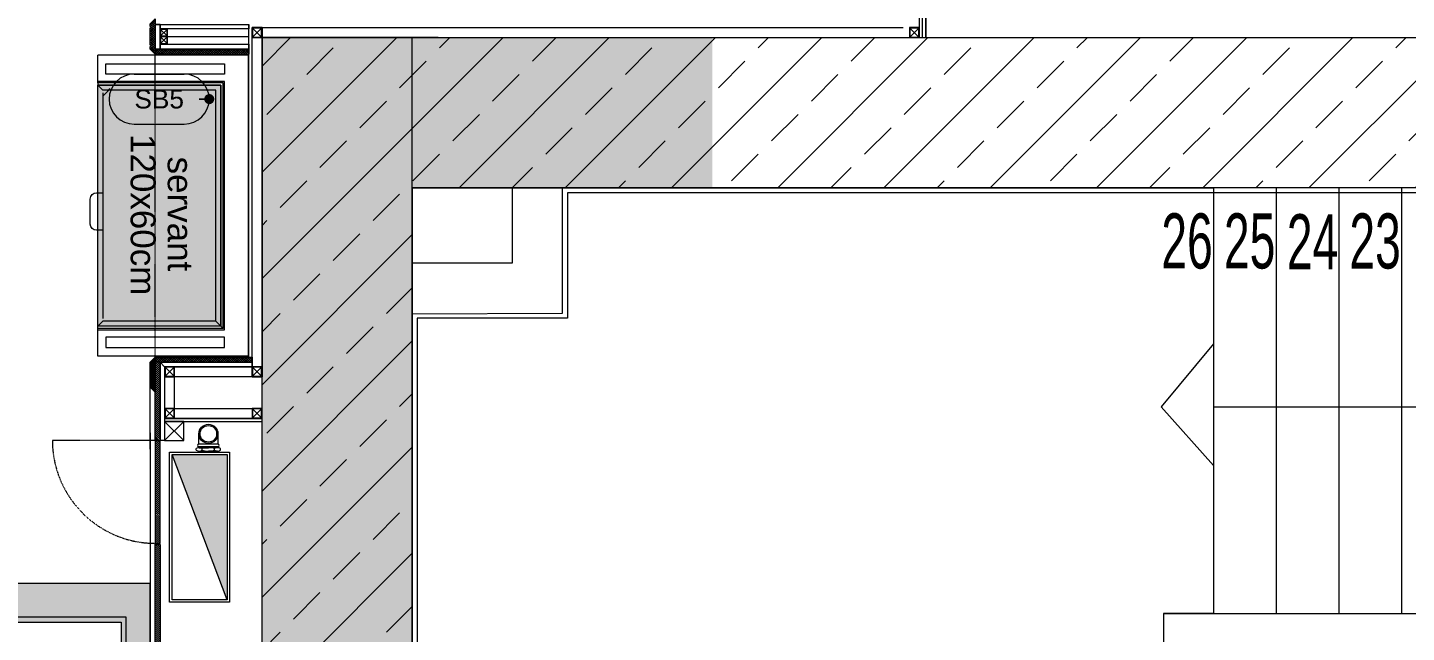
# Model space of a CAD drawing. Header units: millimetres. Extents: x 29001 to 40804, y -8833 to -5892.
# Drawn here: x 30489 to 31040, y -7583 to -7341 of the extents above; entities that cross this region are included whole.
import ezdxf
from ezdxf import colors
from ezdxf.entities.mleader import LeaderData, LeaderLine
from ezdxf.enums import TextEntityAlignment as Align
from ezdxf.math import Vec2, Vec3

# ---------------------------------------------------------------- set-up
doc = ezdxf.new("R2010")
doc.units = ezdxf.units.MM
doc.linetypes.add('( Hidden )', pattern=[0.375, 0.25, -0.125])
doc.linetypes.add('DOT', pattern=[3.002, 0.002, -3])
doc.layers.get('0').update_dxf_attribs({"lineweight": 0})
for name, color, linetype, lineweight in [('anahtar', 9, 'Continuous', 0), ('BRK', 9, 'Continuous', 0), ('mutfak-soğuk oda panel', 1, 'Continuous', 0), ('xxx_Auto_Duvar_Alcipan', 50, 'Continuous', 0), ('xxx_Auto_Duvar_Duvar Plan Kesit', 7, 'Continuous', 0), ('xxx_Auto_Duvar_Yesil Alcipan', 93, 'Continuous', 0), ('xxx_Auto_Kaplama_Ahşap', 34, 'Continuous', 0), ('xxx_Auto_Kaplama_Ahşap Tarama', 16, 'Continuous', 0), ('xxx_Auto_Kaplama_Mermer', 23, 'Continuous', 0), ('xxx_Auto_Kaplama_Mermer Tarama', 45, 'Continuous', 0), ('xxx_Auto_Kaplama_Mermer Tarama @ 1', 45, 'Continuous', 0), ('xxx_Auto_Konstruksiyon_Metal', 141, 'Continuous', 0), ('xxx_Auto_Tefris_Silik', 252, 'Continuous', 0), ('xxx_Auto_Yardimci_Isaret Genel', 51, 'Continuous', 0), ('xxx_Auto_Yardimci_Yazi', 7, 'Continuous', 0), ('Y_BA KOLON', 1, 'Continuous', 0), ('Y_BA TARAMA', 252, 'Continuous', 0), ('Y_DUVAR GB', 4, 'Continuous', 0), ('Y_SIVA', 30, 'Continuous', 0), ('Y_YANGIN DOLAPLARI', 2, 'Continuous', 0)]:
    doc.layers.add(name, color=color, linetype=linetype, lineweight=lineweight)
doc.styles.add('AUTOBAN', font='')
doc.styles.add('GENERATED_STYLE_2', font='arial.ttf')
doc.styles.get("Standard").update_dxf_attribs({"font": 'arial.ttf'})
doc.styles.get('AUTOBAN').set_extended_font_data('Helvetica Normal Tr')
pattern_1 = [(314.9999999999999, (-27449.53079483815, 49351.81522887171), (0.3999999993287875, 0.3999999993287873), [])]
pattern_2 = [(314.9999999999999, (-27449.53083559517, 49434.22217337674), (0.3999999993287875, 0.3999999993287873), [])]

# ---------------------------------------------------------------- blocks, each defined once
blk = doc.blocks.new('40x40 kutu profil')
at = {"layer": 'xxx_Auto_Konstruksiyon_Metal'}
for points in [[(-1674.766499127648, -595.9791771475041), (-1674.766499127648, -599.9791771475041), (-1670.766499127648, -599.9791771475041), (-1670.766499127648, -595.9791771475041), (-1674.766499127648, -595.9791771475041)], [(-1670.966499127648, -596.1791771475039), (-1674.566499127649, -599.7791771475042)], [(-1674.566499127649, -596.1791771475039), (-1670.966499127648, -599.7791771475042)]]:
    blk.add_lwpolyline(points, dxfattribs=at)
blk.add_lwpolyline([(-1674.566499127649, -596.1791771475039), (-1674.566499127649, -599.7791771475042), (-1670.966499127648, -599.7791771475042), (-1670.966499127648, -596.1791771475039)], close=True, dxfattribs=at)
blk = doc.blocks.new('xxxc')
at = {"layer": 'xxx_Auto_Kaplama_Ahşap Tarama'}
h = blk.add_hatch(dxfattribs=at)
h.set_pattern_fill('JIS_WOOD', color=256, scale=0.5)
h.set_pattern_definition([(45, (-28082.08726622241, 50910.67146016832), (-0.2499999995804921, 0.2499999995804921), [])])
h.paths.add_polyline_path([(-1.500032133881177, -2.949728857369337), (-2.000028638205549, -2.949737011767866), (-2.000044947002607, -1.949737011898833), (-8.106059249257669e-05, 0.02512098347506253), (-4.402677586767823e-05, -13.9497134686826), (-2.00006941663014, -11.94962284174835), (-2.000053107833082, -10.94962284187932), (-1.500053107894928, -10.94963099627785), (-1.500044954031182, -10.44966371425107), (-2.000060423190007, -10.44965555960516), (-1.999946257346892, -3.4493999119004), (-1.500020484141714, -3.449712542140333)])
at = {"layer": 'xxx_Auto_Kaplama_Ahşap', "linetype": 'Continuous', "elevation": -1.552922608372143e-05}
blk.add_lwpolyline([(-2.742397555266507e-05, -3.092060069320723e-05), (-1.999994806119503, -2.000063537932874), (-1.999978497322445, -3.000063537801907), (-1.499978497380653, -3.000055383403378), (-1.49997034325861, -3.500039068174374), (-1.999892551033554, -3.499614798180119), (-2.005833566861838, -10.4999819906734), (-1.499994813148078, -10.49999024029967), (-1.500002967008186, -10.99995752231189), (-2.000002966949978, -10.99994936791336), (-2.000019275747036, -11.99994936778239), (-5.189360308577307e-05, -13.99998198511457)], close=True, dxfattribs=at)
blk.add_lwpolyline([(-2.742397555266507e-05, -3.092060069320723e-05), (-1.999994806119503, -2.000063537932874), (-1.999978497322445, -3.000063537801907), (-1.499978497380653, -3.000055383403378), (-1.49997034325861, -3.500039068174374), (-1.999892551033554, -3.499614798180119), (-2.005833566861838, -10.4999819906734), (-1.499994813148078, -10.49999024029967), (-1.500002967008186, -10.99995752231189), (-2.000002966949978, -10.99994936791336), (-2.000019275747036, -11.99994936778239), (-5.189360308577307e-05, -13.99998198511457)], close=True, dxfattribs=at)
at = {"layer": 'xxx_Auto_Kaplama_Ahşap', "linetype": 'Continuous'}
blk.add_lwpolyline([(-3.091963662882335e-05, -12.99986953275948), (-3.091959297307767e-05, -3.092060069320723e-05), (-1.999998301736923, -2.000063537932874), (-1.999981992939865, -3.000063537801907), (-1.499981992998073, -3.000055383403378), (-1.499973838861479, -3.500039068174374), (-1.999896046650974, -3.499614798180119), (-2.004273749520507, -10.49998201611743)], dxfattribs=at)
blk.add_lwpolyline([(-3.091963662882335e-05, -12.99986953275948), (-3.091959297307767e-05, -3.092060069320723e-05), (-1.999998301736923, -2.000063537932874), (-1.999981992939865, -3.000063537801907), (-1.499981992998073, -3.000055383403378), (-1.499973838861479, -3.500039068174374), (-1.999896046650974, -3.499614798180119), (-2.004273749520507, -10.49998201611743)], dxfattribs=at)
at = {"layer": 'xxx_Auto_Kaplama_Ahşap', "linetype": 'Continuous', "elevation": -1.552922608372143e-05}
blk.add_lwpolyline([(2.621429666760378e-05, -2.50000018911669), (6.114107236498967e-06, -14.00003999471664)], dxfattribs=at)
blk.add_lwpolyline([(2.621429666760378e-05, -2.50000018911669), (6.114107236498967e-06, -14.00003999471664)], dxfattribs=at)
blk = doc.blocks.new('TÜM LAYOOUT')
at = {"lineweight": 0, "true_color": 0x454545}
h = blk.add_hatch(color=250, dxfattribs=at)
h.dxf.hatch_style = 1
h.paths.add_polyline_path([(1618.086473117975, -1083.449350680792), (1618.086473117975, -1023.449350870476), (1438.262785035186, -1023.449350870476), (1438.264510940906, -1583.44935239818), (1498.262785075291, -1583.449355378776), (1498.262785035127, -1083.449350870476)])
at = {"layer": 'anahtar', "lineweight": 0}
h = blk.add_hatch(dxfattribs=at)
h.set_pattern_fill('ANSI33', color=256, scale=120.0000000000525)
h.set_pattern_definition([(44.99999999999995, (-203248.1842199139, 42899.35287148305), (-21.21320343560571, 21.21320343560564), []), (44.99999999999995, (-203226.971016514, 42899.35287148305), (-21.21320343560571, 21.21320343560564), [15.00000000000652, -7.500000000003261])])
h.paths.add_polyline_path([(1438.262785035469, -1023.449350870309), (2318.262785035244, -1023.449350870309), (2318.262785035244, -1583.449350870658), (1808.262788096516, -1583.449355456214), (1808.262788096516, -1523.449355130018), (2258.262785035375, -1523.449350870578), (2258.262785035578, -1083.449349667222), (1498.262785035549, -1083.449350870273), (1498.262785075596, -1583.449355378842), (1438.264510941386, -1583.449352398187)])
at = {"layer": 'xxx_Auto_Kaplama_Ahşap'}
h = blk.add_hatch(dxfattribs=at)
h.set_pattern_fill('JIS_WOOD', color=256, scale=0.8, angle=-90.00000000000001)
h.set_pattern_definition(pattern_2)
h.paths.add_polyline_path([(1395.532731687341, -1153.069507459859), (1397.532422768778, -1153.069507459859), (1397.533642778901, -1169.018719932406), (1395.536964283659, -1169.035758130092)])
h.paths.add_polyline_path([(1397.533679585948, -1153.7283939224), (1397.533642778901, -1153.7283939224), (1397.533642778901, -1166.527728503599), (1397.533642778901, -1166.510690305906)])
h = blk.add_hatch(dxfattribs=at)
h.set_pattern_fill('JIS_WOOD', color=256, scale=0.8, angle=-90.00000000000001)
h.set_pattern_definition(pattern_2)
h.paths.add_polyline_path([(1395.533951697464, -1184.327051165077), (1397.533642778901, -1184.327051165077), (1397.533642778901, -1169.0357581301), (1395.536964283659, -1169.018719932406)])
h.paths.add_polyline_path([(1397.533679585948, -1184.327051165077), (1397.533642778901, -1184.327051165077), (1397.533642778901, -1171.527716583871), (1397.533642778901, -1171.544754781564)])
h = blk.add_hatch(dxfattribs=at)
h.set_pattern_fill('JIS_WOOD', color=256, scale=0.8, angle=-90.00000000000001)
h.set_pattern_definition(pattern_1)
h.paths.add_polyline_path([(1395.53399245449, -1184.527043682567), (1397.533683535934, -1184.527043682567), (1397.532171901374, -1225.430519667621), (1395.535482890002, -1225.430519685055)])
h.paths.add_polyline_path([(1397.533720342981, -1184.527043682567), (1397.533639295114, -1184.527043682567), (1397.53376689271, -1225.430522170827), (1397.533821649653, -1225.430522170827)])
h = blk.add_hatch(dxfattribs=at)
h.set_pattern_fill('JIS_WOOD', color=256, scale=0.8, angle=-90.00000000000001)
h.set_pattern_definition(pattern_1)
h.paths.add_polyline_path([(1395.53399245449, -1266.733995670103), (1397.533683535934, -1266.733995670103), (1397.532171901374, -1225.830519685049), (1395.535482890002, -1225.830519667616)])
h.paths.add_polyline_path([(1397.533720342981, -1266.733995670103), (1397.533639295114, -1266.733996917348), (1397.53376689271, -1225.830518429088), (1397.533821649653, -1225.830517181843)])
at = {"layer": 'xxx_Auto_Kaplama_Ahşap Tarama', "linetype": 'Continuous'}
h = blk.add_hatch(dxfattribs=at)
h.set_pattern_fill('ANSI37', color=256, scale=0.2, angle=-180)
h.set_pattern_definition([(224.9999999999999, (-8399.771956242832, 14894.27168818469), (0.4490128060534575, -0.4490128060534578), []), (314.9999999999999, (-8399.771956242832, 14894.27168818469), (0.4490128060534578, 0.4490128060534575), [])])
h.paths.add_polyline_path([(1395.533975834223, -1030.010639860196), (1393.534008452079, -1028.010607242863), (1393.534024760876, -1027.010607242994), (1394.034024760818, -1027.010615397393), (1394.034032914955, -1026.510631712636), (1393.534110707165, -1026.511055982631), (1393.528169691337, -1019.510688790123), (1394.034008445065, -1019.510680540497), (1394.034000291191, -1019.010713258484), (1393.534000291249, -1019.010721412883), (1393.533983982452, -1018.010721413014), (1395.533951364596, -1016.010688795682)])
h = blk.add_hatch(dxfattribs=at)
h.set_pattern_fill('ANSI37', color=256, scale=0.2, angle=-270.0000000000001)
h.set_pattern_definition([(134.9999999999999, (17142.75118375498, 8779.295495641887), (-0.4490128060534579, -0.4490128060534574), []), (224.9999999999999, (17142.75118375498, 8779.295495641887), (0.4490128060534574, -0.4490128060534579), [])])
h.paths.add_polyline_path([(1433.013224233906, -1028.011154128532), (1433.013225317864, -1030.093978608939), (1395.533951364596, -1030.011055977072), (1395.533951364596, -1028.011174263144)])
h = blk.add_hatch(dxfattribs=at)
h.set_pattern_fill('ANSI37', color=256, scale=0.2, angle=-270.0000000000001)
h.set_pattern_definition([(134.9999999999999, (17143.08914497218, 8656.238505875017), (-0.4490128060534579, -0.4490128060534574), []), (224.9999999999999, (17143.08914497218, 8656.238505875017), (0.4490128060534574, -0.4490128060534579), [])])
h.paths.add_polyline_path([(1434.263220941117, -1151.068143905619), (1434.263220941117, -1153.076364770133), (1395.538944634376, -1153.068045161969), (1395.538944634376, -1151.068163448042)])
at = {"layer": 'Y_BA TARAMA', "true_color": 0x999999}
h = blk.add_hatch(dxfattribs=at)
h.set_pattern_fill('ANSI33', color=253, scale=120)
h.set_pattern_definition([(45, (-203248.1842198248, 42899.35287146353), (-21.21320343559642, 21.21320343559643), []), (45, (-203226.9710164249, 42899.35287146353), (-21.21320343559642, 21.21320343559643), [15, -7.5])])
h.paths.add_polyline_path([(1438.262785035186, -1023.449350870484), (2318.262785034603, -1023.449350870484), (2318.262785034553, -1583.449350870673), (1808.26278809589, -1583.4493554562), (1808.26278809589, -1523.449355129989), (2258.262785034553, -1523.449350870673), (2258.262785034836, -1083.449349667404), (1498.262785035127, -1083.449350870484), (1498.262785075283, -1583.449355378783), (1438.264510940906, -1583.449352398173)])
at = {"layer": 'Y_YANGIN DOLAPLARI', "lineweight": 0, "ltscale": 0.0002}
h = blk.add_hatch(color=256, dxfattribs=at)
h.set_gradient(color1=(255, 0, 0), color2=(255, 0, 0), tint=1, name='SPHERICAL')
h.paths.add_polyline_path([(1424.332702806991, -1247.949809949096), (1424.332702806991, -1189.949809950471), (1402.332702807544, -1189.949809950471)])
at = {"layer": 'anahtar', "lineweight": 0}
for p, q in [((1818.262785035586, -1083.449357025878), (1818.262785035586, -1253.449357025915)), ((1843.262785035673, -1083.449357025878), (1843.262785035673, -1253.449357025915)), ((1868.262785035549, -1083.449357025878), (1868.262785035549, -1253.449357025915)), ((1893.262785035637, -1083.449357025878), (1893.262785035637, -1253.449357025915)), ((1818.262785035586, -1145.693483052441), (1797.319302000993, -1170.953627725292)), ((1797.319302000993, -1170.953627725292), (1818.262785035586, -1194.367109762687)), ((1818.262785035586, -1170.949357025864), (2168.262785035768, -1170.949357025864)), ((1798.262785035564, -1253.449357025915), (2088.262785035651, -1253.449357025915)), ((1798.262785035564, -1253.449357025915), (1798.262785035564, -1315.449357025929))]:
    blk.add_line(p, q, dxfattribs=at)
blk.add_lwpolyline([(1438.262785035469, -1023.449350870309), (2318.262785035244, -1023.449350870309), (2318.262785035244, -1583.449350870658), (1808.262788096516, -1583.449355456214), (1808.262788096516, -1523.449355130018), (2258.262785035375, -1523.449350870578), (2258.262785035578, -1083.449349667222), (1498.262785035549, -1083.449350870273), (1498.262785075596, -1583.449355378842), (1438.264510941386, -1583.449352398187)], close=True, dxfattribs=at)
for points in [[(1808.262791160058, -1563.449356988807), (1498.262788139342, -1563.449356988807), (1498.262788139342, -1083.449360044811), (1818.262788099324, -1083.449360086728), (1818.262788077132, -1253.449360086765), (1798.262788099302, -1253.449360086765), (1798.262788099302, -1323.449360086852), (1868.262788099499, -1323.449360086735), (1868.262788099499, -1523.449360086917), (1808.262791160058, -1523.449356988232), (1808.262791160058, -1563.449356988807)], [(1498.26279427969, -1113.449371069597), (1538.262794279537, -1113.449371069597), (1538.262794279537, -1083.449371069568)], [(1498.26279427969, -1133.758405350484), (1558.262794279566, -1133.449371069531), (1558.262794279566, -1083.449371069568)], [(1753.262785075902, -1568.449355605102), (1753.262788120141, -1566.449355605175), (1806.26278809637, -1566.449355462013), (1806.26278809637, -1521.449355148943), (2256.262785035222, -1521.449350889518), (2256.262785035637, -1085.449349728362), (1560.262794279712, -1085.449371008399), (1560.262794279712, -1135.44937106967), (1500.262794237307, -1135.449371069779), (1500.262785117855, -1566.449355373748), (1553.262785070227, -1566.449355230608), (1553.262785075618, -1568.44935321105)]]:
    blk.add_lwpolyline(points, dxfattribs=at)
at = {"layer": 'BRK', "lineweight": 0}
blk.add_line((1498.2627850352, -1084.46454707635), (1498.2627850352, -1023.449350870476), dxfattribs=at)
at = {"layer": 'xxx_Auto_Duvar_Alcipan', "linetype": 'Continuous'}
for points in [[(1433.01322232313, -1151.068144070164), (1433.01322232313, -1151.068144070164), (1433.013223959686, -1018.1986743698), (1433.013223959686, -1018.1986743698)], [(1434.26322227978, -1152.518088775889), (1434.263220929392, -1153.119094360056), (1434.263222426562, -1019.44935100271)], [(1438.263222555135, -1019.44935100271), (1694.282865013782, -1019.449351002702)]]:
    blk.add_lwpolyline(points, dxfattribs=at)
at = {"layer": 'xxx_Auto_Duvar_Duvar Plan Kesit', "lineweight": 0}
blk.add_lwpolyline([(1618.086473117975, -1083.449350680799), (1498.262785035127, -1083.449350870476), (1498.262785075291, -1583.449355378776), (1438.264510940906, -1583.44935239818), (1438.262785035186, -1023.449350870476), (1618.086473117975, -1023.449350870476)], dxfattribs=at)
at = {"layer": 'xxx_Auto_Duvar_Yesil Alcipan', "linetype": 'Continuous'}
for p, q in [((1700.777951344673, -1023.449350870309), (1700.776347716695, -417.6104481705916)), ((1702.028104950426, -1023.449350870309), (1702.026347716695, -416.3604481705916)), ((1703.277616893574, -1023.449350870309), (1703.276347716695, -415.1104481705916))]:
    blk.add_line(p, q, dxfattribs=at)
for points in [[(1438.263196101841, -1173.32696359585), (1438.263196101841, -1170.827048027204)], [(1399.336874765431, -1175.527793886358), (1438.263253736695, -1175.527673916251)], [(1399.336878617905, -1176.777793886351), (1438.263257589162, -1176.777673916244)]]:
    blk.add_lwpolyline(points, dxfattribs=at)
at = {"layer": 'xxx_Auto_Kaplama_Ahşap', "linetype": 'Continuous'}
for points in [[(1395.533975834223, -1030.010639860196), (1393.534008452079, -1028.010607242863), (1393.534024760876, -1027.010607242994), (1394.034024760818, -1027.010615397393), (1394.034032914955, -1026.510631712636), (1393.534110707165, -1026.511055982631), (1393.528169691337, -1019.510688790123), (1394.034008445065, -1019.510680540497), (1394.034000291191, -1019.010713258484), (1393.534000291249, -1019.010721412883), (1393.533983982452, -1018.010721413014), (1395.533951364596, -1016.010688795682)], [(1433.013224233906, -1028.011154128532), (1433.013225317864, -1030.093978608939), (1395.533951364596, -1030.011055977072), (1395.533951364596, -1028.011174263144)], [(1397.534337368284, -1153.073713176219), (1399.33822149715, -1154.919017101929), (1399.33383590429, -1184.327051165077), (1397.535566683524, -1184.327051165077)], [(1397.534337529407, -1153.07780944969), (1434.263222278409, -1153.076364759918), (1434.263222278409, -1154.919017101929), (1399.332606693348, -1154.919017101929)], [(1399.33383590429, -1184.327051165077), (1407.072374877309, -1184.327051165077), (1407.072374877309, -1176.777770045752), (1399.33383590429, -1176.777770045752)], [(1395.533951697464, -1225.430519676338), (1397.533703093912, -1225.430519676338), (1397.533703093912, -1184.527043682567), (1395.533951697464, -1184.527043682567)], [(1395.533951697464, -1225.830519676332), (1397.533703093912, -1225.830519676332), (1397.533703093912, -1266.733995670103), (1395.533951697464, -1266.733995670103)]]:
    blk.add_lwpolyline(points, close=True, dxfattribs=at)
at = {"layer": 'xxx_Auto_Kaplama_Ahşap'}
for points in [[(1395.534023185814, -1028.011173698967), (1395.534110622877, -1018.195994440607), (1397.534136995764, -1018.195994440607), (1397.534049558693, -1028.011173698967)], [(1395.534113402951, -1028.011173698967), (1397.533964728042, -1028.011173698967), (1397.533961947967, -1018.195994439827), (1395.534110622877, -1018.195994439827)], [(1397.53396205937, -1018.196153462512), (1433.013223122645, -1018.196153708315), (1433.013224775885, -1020.01059690244), (1397.533963712609, -1020.010596656636)], [(1397.533964615221, -1026.011170296772), (1433.013229289241, -1026.011170542576), (1433.013229289241, -1028.011196915456), (1397.533964615221, -1028.011196669652)]]:
    blk.add_lwpolyline(points, close=True, dxfattribs=at)
at = {"layer": 'xxx_Auto_Kaplama_Ahşap', "linetype": 'Continuous'}
for points in [[(1433.013224775885, -1020.010554044452), (1397.533958355743, -1020.010573138209), (1397.533968843818, -1026.01117426313), (1433.013224775885, -1026.011174283313)], [(1397.534337368284, -1153.073713176219), (1397.533642778901, -1184.327051165077), (1395.533951697464, -1184.327051165077), (1395.538943847874, -1152.518088714933)], [(1407.072374877309, -1176.777778482116), (1399.33383590429, -1184.327051165077)], [(1399.336878617905, -1176.777793886351), (1407.072374877309, -1184.327051165077)]]:
    blk.add_lwpolyline(points, dxfattribs=at)
at = {"layer": 'xxx_Auto_Kaplama_Ahşap', "linetype": 'Continuous', "elevation": 3.105845216744285e-05}
blk.add_lwpolyline([(1434.263220941117, -1151.068143905619), (1434.263220941117, -1153.076364770133), (1395.538944634376, -1153.068045161969), (1395.538944634376, -1151.068163448042)], close=True, dxfattribs=at)
at = {"layer": 'xxx_Auto_Kaplama_Ahşap Tarama', "linetype": 'Continuous', "elevation": -1.552922608372143e-05}
for points in [[(1393.537148550822, -1187.838154401317), (1393.538975504413, -1153.068195192113)], [(1393.537010124928, -1181.327239458034), (1393.539861843543, -1371.453527752492)]]:
    blk.add_lwpolyline(points, dxfattribs=at)
at = {"layer": 'xxx_Auto_Konstruksiyon_Metal'}
for points in [[(1397.533963599788, -1020.010873700669), (1397.533963599788, -1023.010873700669), (1400.533963599788, -1023.010873700669), (1400.533963599788, -1020.010873700669), (1397.533963599788, -1020.010873700669)], [(1397.533968843818, -1023.01117426313), (1397.533968843818, -1026.01117426313), (1400.533968843818, -1026.01117426313), (1400.533968843818, -1023.01117426313), (1397.533968843818, -1023.01117426313)], [(1400.333963599791, -1020.210873700667), (1397.733963599785, -1022.810873700672)], [(1397.733963599785, -1020.210873700667), (1400.333963599791, -1022.810873700672)], [(1400.333968843821, -1023.211174263127), (1397.733968843815, -1025.811174263118)], [(1397.733968843815, -1023.211174263127), (1400.333968843821, -1025.811174263118)], [(1400.533968843818, -1023.01117426313), (1433.013224775885, -1023.011174283313)], [(1508.535289997861, -1023.449350982075), (1438.263222555135, -1023.449350870484)]]:
    blk.add_lwpolyline(points, dxfattribs=at)
for points in [[(1397.733963599785, -1020.210873700667), (1397.733963599785, -1022.810873700672), (1400.333963599791, -1022.810873700672), (1400.333963599791, -1020.210873700667)], [(1397.733968843815, -1023.211174263127), (1397.733968843815, -1025.811174263118), (1400.333968843821, -1025.811174263118), (1400.333968843821, -1023.211174263127)], [(1434.263222559588, -1019.44935100271), (1438.263222564994, -1019.44935100271), (1438.263222275506, -1158.919017101929), (1434.263222270107, -1158.919017101929)], [(1403.338119762157, -1154.919017309112), (1399.33822149715, -1154.919017309112), (1399.33822149715, -1171.527769681175), (1403.338119762157, -1171.527769681175)], [(1403.338221497157, -1171.527769681175), (1434.263323999221, -1171.527846728837), (1434.263323999192, -1175.527808205006), (1403.338221497128, -1175.527731157345)]]:
    blk.add_lwpolyline(points, close=True, dxfattribs=at)
at = {"layer": 'xxx_Auto_Konstruksiyon_Metal', "elevation": 3.105845216744285e-05}
blk.add_lwpolyline([(1403.336801910384, -1154.919017309107), (1434.261904412448, -1154.919094356776), (1434.261904412419, -1158.919055832946), (1403.336801910355, -1158.918978785277)], close=True, dxfattribs=at)
at = {"layer": 'xxx_Auto_Tefris_Silik', "linetype": 'DOT', "ltscale": 0.005, "elevation": 3.105845216744285e-05}
blk.add_lwpolyline([(1395.538938517704, -1151.068163448044), (1395.533951364596, -1030.011055977072)], dxfattribs=at)
at = {"layer": 'xxx_Auto_Tefris_Silik', "linetype": '( Hidden )', "ltscale": 0.3}
blk.add_lwpolyline([(1395.533951697464, -1184.327051165077), (1354.533946907584, -1184.327051165077)], dxfattribs=at)
blk.add_arc((1395.732621713505, -1184.23221473625), 41.19878395914425, 180.1318905899371, 269.7237054967449, dxfattribs=at)
at = {"layer": 'Y_BA KOLON'}
blk.add_lwpolyline([(1438.262785035186, -1023.449350870484), (2318.262785034603, -1023.449350870484), (2318.262785034553, -1583.449350870673), (1808.26278809589, -1583.4493554562), (1808.26278809589, -1523.449355129989), (2258.262785034553, -1523.449350870673), (2258.262785034836, -1083.449349667404), (1498.262785035127, -1083.449350870484), (1498.262785075283, -1583.449355378783), (1438.264510940906, -1583.449352398173)], close=True, dxfattribs=at)
at = {"layer": 'Y_DUVAR GB', "ltscale": 0.2}
for points in [[(1498.26279427921, -1113.449371069779), (1538.26279427921, -1113.449371069779), (1538.26279427921, -1083.449371069779)], [(1498.26279427921, -1133.758405350732), (1558.262794279239, -1133.449371069779), (1558.262794279239, -1083.449371069779)]]:
    blk.add_lwpolyline(points, dxfattribs=at)
at = {"layer": 'Y_SIVA', "ltscale": 0.1}
blk.add_lwpolyline([(1753.262785075298, -1568.449355605109), (1753.262788119726, -1566.449355605109), (1806.262788095839, -1566.449355461948), (1806.26278809589, -1521.449355148921), (2256.262785034553, -1521.44935088959), (2256.262785034836, -1085.449349728566), (1560.262794279239, -1085.449371008632), (1560.262794279239, -1135.449371069779), (1500.262794236874, -1135.449371069779), (1500.262785117549, -1566.449355373734), (1553.26278506987, -1566.449355230572), (1553.262785075298, -1568.449353210912)], dxfattribs=at)
at = {"layer": 'Y_YANGIN DOLAPLARI', "lineweight": 0, "ltscale": 6}
for p, q in [((1413.027702807274, -1185.849809950654), (1413.027702807274, -1181.691418195427)), ((1413.027702807289, -1185.849809950654), (1413.027702807289, -1181.691418195434)), ((1420.637702807071, -1181.691418195427), (1420.637702807071, -1185.849809950654)), ((1420.637702807071, -1181.691418195434), (1420.637702807071, -1185.849809950654)), ((1401.332702807515, -1188.949809950573), (1425.332702806976, -1188.949809950573)), ((1401.332702807544, -1248.949809949161), (1401.332702807536, -1188.949809950565)), ((1401.332702807544, -1188.949809950594), (1425.332702806976, -1188.949809950594)), ((1401.332702807544, -1248.949809949161), (1401.332702807536, -1188.949809950565)), ((1411.982960546098, -1188.222375113692), (1411.982960546098, -1187.578824350487)), ((1411.982960546098, -1188.222375113692), (1411.982960546098, -1187.578824350487)), ((1420.6377028071, -1185.849809950654), (1413.027702807274, -1185.849809950654)), ((1420.6377028071, -1185.849809950654), (1413.027702807289, -1185.849809950654)), ((1420.6377028071, -1186.849809950618), (1413.027702807274, -1186.849809950618)), ((1413.027702807274, -1186.849809950618), (1413.027702807274, -1187.248702332225)), ((1413.027702807274, -1187.248702332225), (1413.027702807274, -1186.849809950618)), ((1420.6377028071, -1186.849809950618), (1413.027702807289, -1186.849809950618)), ((1413.027702807289, -1186.849809950618), (1413.027702807289, -1187.248702332225)), ((1413.027702807289, -1187.248702332225), (1413.027702807289, -1186.849809950618)), ((1413.027702807274, -1188.949809950573), (1413.027702807274, -1188.550917568995)), ((1413.027702807274, -1188.550917568995), (1413.027702807274, -1188.958410912208)), ((1413.027702807289, -1188.949809950594), (1413.027702807289, -1188.550917568995)), ((1413.027702807289, -1188.550917568995), (1413.027702807289, -1188.958410912208)), ((1413.195396111376, -1187.242723984673), (1416.83270280718, -1187.242723984673)), ((1413.195396111376, -1187.242723984673), (1416.83270280718, -1187.242723984673)), ((1413.195396111376, -1188.556895916539), (1416.83270280718, -1188.556895916539)), ((1413.195396111376, -1188.556895916539), (1416.83270280718, -1188.556895916539)), ((1414.407831676654, -1188.220795550733), (1414.407831676654, -1187.578824350487)), ((1414.407831676654, -1188.220795550733), (1414.407831676654, -1187.578824350487)), ((1420.470009502969, -1187.242723984673), (1416.83270280718, -1187.242723984673)), ((1420.470009502969, -1187.242723984673), (1416.83270280718, -1187.242723984673)), ((1420.470009502969, -1188.556895916539), (1416.83270280718, -1188.556895916539)), ((1420.470009502969, -1188.556895916539), (1416.83270280718, -1188.556895916539)), ((1419.257573937706, -1188.220795550733), (1419.257573937706, -1187.578824350487)), ((1419.257573937706, -1188.220795550733), (1419.257573937706, -1187.578824350487)), ((1420.637702807071, -1186.849809950618), (1420.637702807071, -1187.248702332225)), ((1420.637702807071, -1187.248702332225), (1420.637702807071, -1186.849809950618)), ((1420.637702807071, -1186.849809950618), (1420.637702807071, -1187.248702332225)), ((1420.637702807071, -1187.248702332225), (1420.637702807071, -1186.849809950618)), ((1420.637702807071, -1188.949809950573), (1420.637702807071, -1188.550917568995)), ((1420.637702807071, -1188.550917568995), (1420.637702807071, -1188.958410912208)), ((1420.637702807071, -1188.949809950594), (1420.637702807071, -1188.550917568995)), ((1420.637702807071, -1188.550917568995), (1420.637702807071, -1188.958410912208)), ((1421.682445068262, -1188.222375113692), (1421.682445068262, -1187.578824350487)), ((1421.682445068262, -1188.222375113692), (1421.682445068262, -1187.578824350487)), ((1425.332702806976, -1188.949809950573), (1425.332702806976, -1248.949809949161)), ((1425.332702806976, -1188.949809950594), (1425.332702806976, -1248.949809949161)), ((1402.332702807544, -1189.949809950558), (1424.332702806991, -1189.949809950558)), ((1402.332702807544, -1247.949809949168), (1402.332702807544, -1189.949809950558)), ((1402.332702807544, -1189.949809950558), (1424.332702806991, -1189.949809950558)), ((1402.332702807544, -1247.949809949168), (1402.332702807544, -1189.949809950558)), ((1424.332702806991, -1189.949809950558), (1424.332702806991, -1247.949809949168)), ((1424.332702806991, -1189.949809950558), (1424.332702806991, -1247.949809949198)), ((1425.332702806976, -1248.949809949161), (1401.332702807515, -1248.949809949161)), ((1425.332702806976, -1248.949809949161), (1401.332702807544, -1248.949809949161)), ((1424.332702806991, -1247.949809949168), (1402.332702807544, -1247.949809949168)), ((1424.332702806991, -1247.949809949198), (1402.332702807544, -1247.949809949168))]:
    blk.add_line(p, q, dxfattribs=at)
at = {"layer": 'Y_YANGIN DOLAPLARI', "lineweight": 0, "ltscale": 0.0002}
blk.add_line((1424.332702806991, -1247.949809949168), (1402.332702807544, -1189.949809950558), dxfattribs=at)
at = {"layer": 'Y_YANGIN DOLAPLARI', "lineweight": 0, "ltscale": 6}
for centre, radius in [((1416.83270280718, -1181.691418195427), 3.804999999910042), ((1416.83270280718, -1181.691418195434), 3.804999999910041), ((1416.83270280718, -1181.691418195427), 3.304999999921867), ((1416.83270280718, -1181.691418195434), 3.304999999921864)]:
    blk.add_circle(centre, radius, dxfattribs=at)
for centre, radius, start, end in [((1413.195396111376, -1189.597620939305), 2.354896954640304, 59.01209196248643, 120.9879080379783), ((1413.195396111376, -1189.597620939305), 2.354896954640302, 59.01209196248643, 120.9879080379783), ((1413.195396111376, -1186.2019989619), 2.354896954640304, 239.0120919620217, 300.9879080375136), ((1413.195396111376, -1186.2019989619), 2.354896954640302, 239.0120919620217, 300.9879080375136), ((1413.027702807274, -1186.349809950632), 0.4999999999881768, 90, 270), ((1413.027702807289, -1186.349809950632), 0.4999999999881766, 90, 270), ((1416.83270280718, -1196.15816125452), 8.915437269840377, 74.21754031085229, 105.7824596895772), ((1416.83270280718, -1196.15816125452), 8.915437269840377, 74.21754031388723, 105.7824596865423), ((1416.83270280718, -1179.6414586467), 8.915437269840377, 254.2175403104227, 285.7824596891477), ((1416.83270280718, -1179.6414586467), 8.915437269840377, 254.2175403134577, 285.7824596865423), ((1420.470009502969, -1189.597620939305), 2.35489695464074, 59.01209196248643, 120.9879080379783), ((1420.470009502969, -1189.597620939305), 2.35489695464074, 59.01209196248643, 120.9879080379783), ((1420.470009502969, -1186.2019989619), 2.35489695464074, 239.0120919620217, 300.9879080375136), ((1420.470009502969, -1186.2019989619), 2.35489695464074, 239.0120919620217, 300.9879080375136), ((1420.6377028071, -1186.349809950632), 0.4999999999881768, 270, 90), ((1420.6377028071, -1186.349809950632), 0.4999999999881766, 270, 90)]:
    blk.add_arc(centre, radius, start, end, dxfattribs=at)
at = {"color": 3}
blk.add_blockref('xxxc', (1395.538973806091, -1151.068128158506, 3.105845216744285e-05), dxfattribs=at)
at = {"layer": 'xxx_Auto_Konstruksiyon_Metal'}
for p in [(3109.029721400439, -423.470173855203), (3371.544445255844, -423.4669006535114), (3074.103301038023, -558.9398401616081, 3.105845216744285e-05), (3109.028403548673, -558.9398399544252, 1.552922608372143e-05), (3074.104720624797, -575.5485925336689), (3109.029823135446, -575.548592326486, -1.552922608372143e-05)]:
    blk.add_blockref('40x40 kutu profil', p, dxfattribs=at)
at = {"layer": 'anahtar', "lineweight": 0, "char_height": 22.00000000000965, "attachment_point": 7, "style": 'GENERATED_STYLE_2'}
for s, insert in [('{\\W0.600000x;26}', (1797.399913090965, -1115.972371001342)), ('{\\W0.600000x;25}', (1822.399913091052, -1115.972371001342)), ('{\\W0.600000x;24}', (1847.516966296826, -1115.985484390563)), ('{\\W0.600000x;23}', (1872.489954018616, -1115.987456715702))]:
    blk.add_mtext(s, dxfattribs=dict(at, insert=insert))
blk = doc.blocks.new('xx bar')
at = {"layer": 'xxx_Auto_Kaplama_Mermer Tarama @ 1', "true_color": 0xb0a4a0}
h = blk.add_hatch(dxfattribs=at)
h.set_pattern_fill('DOTS', color=253, scale=1.5, angle=360)
h.set_pattern_definition([(0, (-4937.831744623923, -897.8234590818975), (1.190625, 2.381249999999999), [0, -2.38125])])
edge = h.paths.add_edge_path()
edge.add_line((197.5276485027498, -500.5002224661584), (156.0273187907806, -500.5006679840735))
edge.add_line((156.0273187907806, -500.5006679840735), (156.0273187907806, -516.0006679840735))
edge.add_line((156.0273187907806, -516.0006679840735), (212.5273037803927, -516.0006679840735))
edge.add_arc((208.2841763173274, -487.0603239406337), 29.24974605052819, 278.3410690526956, 361.2188981729042)
edge.add_line((237.5273037803927, -486.4381180268101), (237.4999093185979, -27.64412543877552))
edge.add_arc((209.1532256174614, -28.15302394637547), 28.35125137526144, 1.028501432617102, 83.22067029200531)
edge.add_line((212.4999698888496, 0), (99.0249704307862, 0))
edge.add_line((99.0249704307862, 0), (1.665539457462728e-07, 0))
edge.add_line((1.665539457462728e-07, 0), (1.665466697886586e-07, -2.823819235432893))
edge.add_line((1.665466697886586e-07, -2.823819235432893), (1.665466697886586e-07, -4.28913571445446))
edge.add_line((1.665466697886586e-07, -4.28913571445446), (1.665539457462728e-07, -5.658537305149366))
edge.add_line((1.665539457462728e-07, -5.658537305149366), (-1.344022894045338e-05, -516.0006681360392))
edge.add_line((-1.344022894045338e-05, -516.0006681360392), (77.50000026560883, -516.0006677228666))
edge.add_line((77.50000026560883, -516.0006677228666), (77.50000016563718, -500.5006679840735))
edge.add_line((77.50000016563718, -500.5006679840735), (11.50000016563718, -500.5006679840735))
edge.add_line((11.50000016563718, -500.5006679840735), (11.49998535568739, -30.00000106352672))
edge.add_line((11.49998535568739, -30.00000106352672), (59.05360654972174, -30.00000106352672))
edge.add_line((59.05360654972174, -30.00000106352672), (59.05360654976539, -15.50000000001455))
edge.add_line((59.05360654976539, -15.50000000001455), (167.5536065497363, -15.50000000001455))
edge.add_line((167.5536065497363, -15.50000000001455), (167.5536065497363, -30.00000106352672))
edge.add_line((167.5536065497363, -30.00000106352672), (197.5011318149991, -29.99966265249532))
edge.add_line((197.5011318149991, -29.99966265249532), (197.5276485027498, -500.5002224661584))
at = {"layer": 'xxx_Auto_Kaplama_Mermer'}
for p, q in [((0, 0), (-1.344022894045338e-05, -516.0006681360392)), ((59.05360654976539, -15.50000000001455), (59.05360654976539, -30.00000106352672)), ((11.49998535568739, -30.00000106352672), (59.05360654976539, -30.00000106352672)), ((71.50000016563718, -500.5006679840662), (77.50000016563718, -500.5006679840662)), ((77.50000016563718, -500.5006679840662), (77.50000016563718, -516.0006681360392)), ((-1.344022894045338e-05, -516.0006681360392), (77.50000016563718, -516.0006681360392))]:
    blk.add_line(p, q, dxfattribs=at)
blk.add_lwpolyline([(59.05360654976539, -15.50000000001455), (167.5536065497363, -15.50000000001455), (167.5536065497363, -30.00000106352672), (197.5011318149991, -30.00010817041039), (197.5276485027498, -500.5006679840735), (156.0273187907806, -500.5006679840735), (156.0273187907806, -516.0006679840735), (212.5273037803927, -516.0006679840735, 0.3782566439374335), (237.5273037803927, -486.4381180268101), (237.4999698888496, -28.65853730514937, 0.3850776939431882), (212.4999698888496, 0), (0, 0)], format="xyb", dxfattribs=at)
for points in [[(57.05360654976539, -13.50000000001455), (57.05360654972174, -28.00000112649286), (9.499985355672834, -28.00000262333197), (9.499985355672834, -502.5006679840735), (77.50000016563718, -502.5006679840735)], [(57.05360654976539, -13.50000000001455), (169.5536065497363, -13.50000000001455), (169.5536065497363, -28.00001180254912), (199.5010190732792, -27.99966802170093), (199.5277611942656, -502.5002170969528), (156.0273187907806, -502.5006679840735)], [(71.50000016563718, -500.5006679840662), (11.50000016563718, -500.5006679840735), (11.49998535568739, -30.00000106352672)]]:
    blk.add_lwpolyline(points, dxfattribs=at)
blk = doc.blocks.new('MOBİLYALAR')
at = {"layer": 'xxx_Auto_Kaplama_Mermer Tarama'}
h = blk.add_hatch(dxfattribs=at)
h.set_pattern_fill('AR-CONC', color=256, scale=0.5, angle=270)
h.set_pattern_definition([(319.9999999999999, (-25085.35626536127, 67338.14465823611), (-0.3137606749129757, -3.586300913003767), [0.3749999999999999, -4.124999999999998]), (265, (-25085.35626536127, 67338.14465823611), (3.760960668500059, 0.693756668065), [0.3, -3.3]), (10.45144445999999, (-25085.38241208129, 67337.8457998311), (3.447199954843147, -2.892544233635559), [0.3187009599999996, -3.505710559999997]), (316.1841999999999, (-25084.35626536127, 67338.14465823611), (-0.8275964039653828, -5.336206653357862), [0.5624999999999962, -6.187499999999969]), (6.63563548999993, (-25084.42523189628, 67337.69997451112), (4.870593003872752, -4.673309728371142), [0.4780517099999998, -5.258568799999995]), (261.1841639899999, (-25084.35626536127, 67338.14465823611), (4.870593001349951, -4.673309725273866), [0.4499999999999992, -4.950000004999987]), (290.9999999999999, (-25084.60626536127, 67337.64465823611), (-2.013094453326694, -2.984535260592308), [0.3749999999999999, -4.124999999999999]), (236, (-25084.60626536127, 67337.64465823611), (3.625750225234265, -1.216576659607909), [0.2999999999999993, -3.299999999999994]), (341.4514447399999, (-25084.77402323129, 67337.39594696612), (1.612655764031769, -4.201111883649856), [0.31870095, -3.505710559999999]), (307.5, (-25085.35626536127, 67338.14465823611), (1.664469269156557, -0.06079927658645339), [0, -3.26, 0, -3.35, 0, -3.3125]), (277.4999999999999, (-25085.35626536127, 67338.14465823611), (1.972058559411801, -1.315347687210743), [0, -1.91, 0, -3.185, 0, -1.2625]), (237.5, (-25085.35626536127, 67339.25965823613), (-0.1127743586718988, -2.669112180862045), [0, -1.249999999999998, 0, -3.899999999999995, 0, -5.17499999999999]), (227.4999999999999, (-25085.35626536127, 67339.75965823613), (0.5005249116615885, -2.915930846711931), [0, -1.625, 0, -2.589999999999999, 0, -3.674999999999999])])
h.paths.add_polyline_path([(1372.745993729142, -1138.652721715233), (1372.745993729142, -1042.45886529793), (1421.745993711927, -1042.45886529793), (1421.745993711927, -1138.652721715233)])
at = {"layer": 'xxx_Auto_Kaplama_Ahşap'}
for p, q in [((1432.745993728939, -1030.458681707242, -3.88701602016539e-07), (1372.745993729142, -1030.458681707242, -3.88701602016539e-07)), ((1372.745993729142, -1041.45886529793, -1.057625115485905e-06), (1372.745993729142, -1030.458681707242, -7.774032040330781e-07)), ((1432.745993728939, -1030.458681707242, -1.08479690563712e-07), (1432.745993728939, -1150.652905259501, 2.80221911452827e-07)), ((1372.745993729142, -1150.652905259501, -3.88701602016539e-07), (1372.745993729135, -1139.652721715233, -2.738328499501734)), ((1432.745993728939, -1150.652905259501), (1372.745993729142, -1150.652905259501))]:
    blk.add_line(p, q, dxfattribs=at)
at = {"layer": 'xxx_Auto_Kaplama_Ahşap', "elevation": -1.369164444101668}
for points in [[(1423.245993706812, -1038.008773525799), (1375.945993729139, -1038.008773525785), (1375.945993729139, -1033.908773525779), (1423.245993706812, -1033.908773525794)], [(1423.245993706812, -1143.10281348735), (1375.945993729139, -1143.102813487364), (1375.945993729139, -1147.20281348737), (1423.245993706812, -1147.202813487355)]]:
    blk.add_lwpolyline(points, close=True, dxfattribs=at)
at = {"layer": 'xxx_Auto_Kaplama_Ahşap', "elevation": -1.625251426773389e-07}
blk.add_lwpolyline([(1372.745993729142, -1140.15272171014), (1423.24599370682, -1140.152721710126), (1423.24599370682, -1040.958865303038), (1372.745993729142, -1040.958865303038)], dxfattribs=at)
at = {"layer": 'xxx_Auto_Kaplama_Mermer'}
for p, q in [((1422.745993711927, -1041.45886529793, -6.689235134693661e-07), (1372.745993729142, -1041.45886529793, -6.689235134693661e-07)), ((1421.745993711927, -1042.45886529793, -6.689235134693661e-07), (1372.745993729142, -1042.45886529793, -6.689235134693661e-07)), ((1372.745993729142, -1042.45886529793, -6.689235134693661e-07), (1374.745993729142, -1044.45886529793, -6.689235134693661e-07)), ((1372.745993729142, -1137.652721715233, -2.738329168425247), (1372.745993729142, -1043.45886529793, -1.057625115485905e-06)), ((1419.745993711927, -1044.458865297945, -6.689235134693661e-07), (1374.745993729142, -1044.45886529793, -6.689235134693661e-07)), ((1419.745993711927, -1136.652721715233, -2.738328499501734), (1419.745993711927, -1044.458865297945, -3.88701602016539e-07)), ((1421.745993711927, -1138.652721715233, -2.738328502059916), (1421.745993711927, -1042.45886529793, -3.912597841271293e-07)), ((1422.745993711927, -1139.652721715233, -2.738328502059916), (1422.745993711927, -1041.45886529793, -3.912597841271293e-07)), ((1372.745993729142, -1138.652721715233, -2.738328779723646), (1374.745993729142, -1136.652721715233, -2.738328779723646)), ((1421.745993711927, -1138.652721715233, -2.738328779723646), (1372.745993729142, -1138.652721715233, -2.738328779723646)), ((1422.745993711927, -1139.652721715233, -2.738328499501734), (1372.745993729142, -1139.652721715233, -2.738328499501734)), ((1419.745993711927, -1136.652721715233, -2.738328779723646), (1374.745993729142, -1136.652721715233, -2.738328779723646)), ((1419.745993711927, -1136.652721715233, -2.738328779723646), (1422.745993711927, -1139.652721715233, -2.738328502059916))]:
    blk.add_line(p, q, dxfattribs=at)
for points, elevation in [([(1372.745993729142, -1041.45886529793), (1372.745993729142, -1042.45886529793)], -6.689235134693661e-07), ([(1372.745993729135, -1139.652721715233), (1372.745993729142, -1138.652721715233)], -2.738328499501734)]:
    blk.add_lwpolyline(points, dxfattribs=dict(at, elevation=elevation))
at = {"layer": 'xxx_Auto_Kaplama_Mermer Tarama'}
blk.add_line((1374.745993729142, -1045.45886529793, -6.689235134693661e-07), (1374.745993729142, -1135.652721715233, -2.738328779723646), dxfattribs=at)
at = {"layer": 'xxx_Auto_Kaplama_Mermer Tarama', "elevation": -2.738328499501734}
blk.add_lwpolyline([(1372.745993729142, -1138.652721715233), (1372.745993729142, -1042.45886529793), (1421.745993711927, -1042.45886529793), (1421.745993711927, -1138.652721715233)], close=True, dxfattribs=at)
at = {"rotation": 180}
blk.add_blockref('xx bar', (1393.536943297306, -1757.449429767826, 1.552922608372143e-05), dxfattribs=at)
at = {"layer": 'xxx_Auto_Yardimci_Yazi', "color": 8, "linetype": 'DOT', "lineweight": 0, "true_color": 0x77766e, "insert": (1385.612260251233, -1061.953466860389, -6.689235134693661e-07), "char_height": 9.999999999999998, "width": 140.4007627210742, "attachment_point": 7, "rotation": 270.07856154067923}
blk.add_mtext('\\pt20;{\\fHelvetica Normal Tr|b0|i0|c162|p2;120x60cm}', dxfattribs=at)
blk = doc.blocks.new('MUTFAK')
at = {"layer": 'mutfak-soğuk oda panel'}
blk.add_lwpolyline([(2531.476750145623, -1045.256416548073), (2316.46964193743, -1045.256416548073), (2316.470006917429, -1224.596180376073), (2683.451508043479, -1224.594959326641)], dxfattribs=at)
blk = doc.blocks.new('_TagSlot')
at = {"color": 0, "linetype": 'ByBlock', "lineweight": -2, "transparency": 16777216}
for p, q in [((-4, 4), (4, 4)), ((-4, -4), (4, -4))]:
    blk.add_line(p, q, dxfattribs=at)
for centre, start, end in [((-4, 0), 90, 270), ((4, 0), 270, 90)]:
    blk.add_arc(centre, 4, start, end, dxfattribs=at)
at = {"layer": 'xxx_Auto_Kaplama_Mermer Tarama', "color": 0, "transparency": 16777216, "style": 'AUTOBAN'}
blk.add_attdef('TAGNUMBER', text='', height=3, dxfattribs=at).set_placement((0, -1.5), align=Align.CENTER)
blk = doc.blocks.new('_Dot')
at = {"color": 0, "linetype": 'ByBlock', "lineweight": -2}
blk.add_line((-0.5, 0), (-1, 0), dxfattribs=at)
at = {"color": 0, "linetype": 'ByBlock', "const_width": 0.5}
blk.add_lwpolyline([(-0.25, 0, 1), (0.25, 0, 1)], format="xyb", close=True, dxfattribs=at)
blk = doc.blocks.new('key planxx')
at = {"layer": 'xxx_Auto_Yardimci_Isaret Genel', "color": 171}
ml = blk.add_multileader_block('Standard', dxfattribs=at)
ml.set_content('_TagSlot', color=171, scale=2.5)
ml.set_attribute('TAGNUMBER', 'SB5', width=0)
ml.set_leader_properties()
ml.set_arrow_properties(name='DOT')
ml.build(insert=Vec2(0, 0))
ml.multileader.update_dxf_attribs({"has_dogleg": 0, "text_right_attachment_type": 7})
ctx = ml.context
ctx.base_point, ctx.char_height, ctx.landing_gap_size, ctx.plane_origin = Vec3(-101.077538443431, -404.5594226553194, -1.369164444101668), 1, 1, Vec3(-139.103579225768, -483.5290158384796, -1.369164444101668)
ctx.right_attachment = 7
notes = []
notes.append((ctx, [(1, (1, 1, 0), (-53.07753844343097, -404.5594226553194, -1.369164444101668), (-1, 0), 8, [(0, [(-61.07753844331455, -404.5594226553194, -1.369164444101668)], 0, [])])]))
ctx.block.insert = Vec3(-81.07753844343097, -404.5594226553194, -1.369164444101668)
for ctx, leaders in notes:
    for number, flags, end, landing, length, lines in leaders:
        leader = LeaderData()
        leader.index, (leader.has_last_leader_line, leader.has_dogleg_vector, leader.attachment_direction) = number, flags
        leader.last_leader_point, leader.dogleg_vector, leader.dogleg_length = Vec3(end), Vec3(landing), length
        for number, points, colour, breaks in lines:
            line = LeaderLine()
            line.index, line.vertices, line.color, line.breaks = number, Vec3.list(points), colors.encode_raw_color(colour), breaks
            leader.lines.append(line)
        ctx.leaders.append(leader)

msp = doc.modelspace()

# ---------------------------------------------------------------- block references
at = {"color": 6}
msp.add_blockref('TÜM LAYOOUT', (29144.79192030808, -6321.79912104841), dxfattribs=at)

# ---------------------------------------------------------------- next in the draw order: block references
msp.add_blockref('MOBİLYALAR', (29144.79192030808, -6321.79912104841), dxfattribs=at)

# ---------------------------------------------------------------- next in the draw order: block references
msp.add_blockref('MUTFAK', (28531.59951951079, -6120.653512592259), dxfattribs=at)

# ---------------------------------------------------------------- next in the draw order: block references
msp.add_blockref('key planxx', (30623.05672041479, -6965.248471918879), dxfattribs=at)

# ---------------------------------------------------------------- next in the draw order: linework, layer by layer
at = {"layer": 'xxx_Auto_Kaplama_Mermer', "elevation": -4.745727124610966e-07}
msp.add_lwpolyline([(30519.45289104263, -7368.616504970602), (30521.45289104263, -7366.616504970588), (30522.45289104263, -7365.616504970588)], dxfattribs=at)
at = {"layer": 'xxx_Auto_Kaplama_Mermer', "elevation": -1.369164529972778}
msp.add_lwpolyline([(30519.45289104263, -7422.213433179247), (30516.95289104263, -7422.213433179247, -0.414213562373095), (30514.45289104263, -7419.713433179247), (30514.45289104263, -7409.713433179247, -0.414213562373095), (30516.95289104263, -7407.213433179247), (30519.45289104263, -7407.213433179247)], format="xyb", close=True, dxfattribs=at)

# ---------------------------------------------------------------- next in the draw order: texts
at = {"layer": 'xxx_Auto_Yardimci_Yazi', "color": 8, "linetype": 'DOT', "lineweight": 0, "true_color": 0x77766e, "insert": (30545.23486804351, -7392.777169373511, -7.547946239139236e-07), "char_height": 9.999999999999998, "width": 140.4007627210742, "attachment_point": 7, "rotation": 270.07856154067923}
msp.add_mtext('\\pt20;{\\fHelvetica Normal Tr|b0|i0|c162|p2;servant}', dxfattribs=at)

doc.saveas('drawing.dxf')
